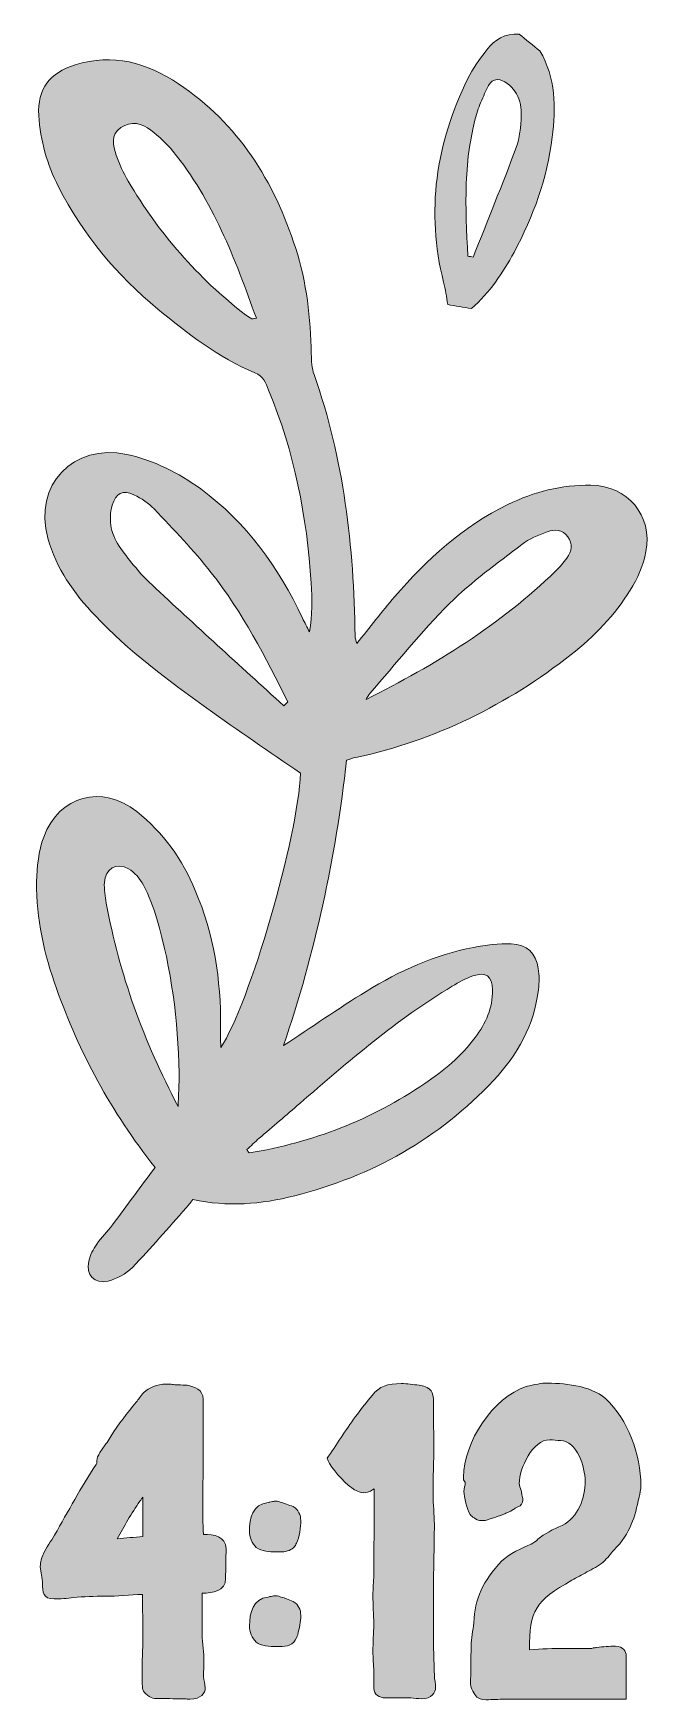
# Model space of a CAD drawing. Header units: inches. Extents: x 129 to 952, y -977 to -102.
# Drawn here: x 818.3 to 952.2, y -975.9 to -615.3 of the extents above; entities that cross this region are included whole.
import ezdxf

# ---------------------------------------------------------------- set-up
doc = ezdxf.new("R2010")
doc.units = ezdxf.units.IN
doc.header["$MEASUREMENT"] = 0
doc.layers.add('Layer 1', color=7, linetype='Continuous')

# ---------------------------------------------------------------- blocks, each defined once
blk = doc.blocks.new('block 2')
at = {"layer": 'Layer 1', "true_color": 0xffffff}
h = blk.add_hatch(color=7, dxfattribs=at)
h.dxf.hatch_style = 2
edge = h.paths.add_edge_path()
edge.add_spline(control_points=[(916.32, -618.9), (914.86, -620.89), (913.32, -622.88), (912.24, -625.07), (905.35, -639.13), (903.17, -653.78), (907.02, -669.14), (907.41, -670.68), (907.62, -672.27), (907.94, -673.99), (909.54, -674.26), (911.29, -674.55), (913.07, -674.84), (916.98, -671.35), (919.84, -667.14), (922.25, -662.68), (926.46, -654.88), (929.42, -646.61), (930.54, -637.78), (931.35, -631.31), (931.26, -624.94), (927.86, -619.07), (926.35, -617.86), (924.85, -616.64), (923.35, -615.43), (920.36, -615.27), (918.04, -616.57), (916.32, -618.9)], knot_values=[0, 0, 0, 0, 1, 1, 1, 2, 2, 2, 3, 3, 3, 4, 4, 4, 5, 5, 5, 6, 6, 6, 7, 7, 7, 8, 8, 8, 9, 9, 9, 9], degree=3, periodic=1)
edge = h.paths.add_edge_path()
edge.add_spline(control_points=[(922.71, -640.01), (919.76, -647.96), (916.54, -655.82), (913.43, -663.71), (913.05, -663.64), (912.67, -663.56), (912.29, -663.49), (911.69, -652.96), (911.23, -642.44), (914.35, -632.12), (914.75, -630.81), (915.37, -629.57), (915.9, -628.31), (916.56, -626.75), (917.39, -624.86), (919.27, -625.34), (920.64, -625.69), (922.06, -627.09), (922.81, -628.4), (923.58, -629.74), (923.87, -631.55), (923.81, -633.14), (923.73, -635.45), (923.51, -637.87), (922.71, -640.01)], knot_values=[0, 0, 0, 0, 1, 1, 1, 2, 2, 2, 3, 3, 3, 4, 4, 4, 5, 5, 5, 6, 6, 6, 7, 7, 7, 8, 8, 8, 8], degree=3, periodic=1)
h = blk.add_hatch(color=7, dxfattribs=at)
h.dxf.hatch_style = 2
edge = h.paths.add_edge_path()
edge.add_spline(control_points=[(938.87, -713.05), (932.58, -712.97), (926.57, -714.49), (920.91, -717.24), (911.18, -721.96), (903.42, -729.14), (896.42, -737.21), (893.64, -740.42), (891.06, -743.81), (888.25, -747.29), (888.13, -746.8), (887.87, -746.22), (887.86, -745.64), (887.6, -726.37), (885.47, -707.41), (879, -689.11), (878.51, -687.72), (878.43, -686.15), (878.4, -684.65), (878.26, -676.89), (877.41, -669.21), (875.03, -661.82), (870.34, -647.3), (862.67, -634.81), (849.64, -626.19), (842.78, -621.65), (835.53, -619.52), (827.31, -622.11), (821.83, -623.83), (819.09, -627.22), (819.45, -633.07), (819.78, -638.49), (821.24, -643.66), (823.73, -648.5), (829.03, -658.83), (836.26, -667.59), (845.21, -674.94), (851.71, -680.28), (858.32, -685.5), (866.21, -688.71), (867.99, -689.43), (868.52, -690.94), (869.16, -692.46), (874.73, -705.84), (877.45, -719.86), (878.37, -734.26), (878.59, -737.68), (878.64, -741.11), (878.01, -744.79), (877.5, -743.8), (876.97, -742.82), (876.49, -741.81), (871.29, -730.82), (864.43, -721.13), (854.48, -713.88), (849.63, -710.34), (844.37, -707.68), (838.49, -706.41), (826.89, -703.9), (818.27, -713.04), (821.41, -724.52), (823.2, -731.07), (827.05, -736.44), (831.63, -741.29), (838.86, -748.95), (847.3, -755.18), (855.8, -761.3), (862.49, -766.13), (869.34, -770.73), (876.07, -775.4), (875.58, -788.9), (865.03, -825.5), (858.81, -834.73), (858.78, -832.91), (858.72, -831.58), (858.75, -830.24), (858.92, -820.05), (857.26, -810.19), (853.31, -800.77), (850.5, -794.05), (846.4, -788.22), (840.64, -783.69), (833.09, -777.75), (823.87, -780.16), (820.52, -789.19), (819.4, -792.21), (819.03, -795.64), (818.98, -798.89), (818.86, -806.83), (820.61, -814.5), (823.26, -821.95), (828.2, -835.81), (835.05, -848.64), (844.59, -860.67), (841.56, -864.78), (838.5, -868.97), (835.38, -873.13), (834.31, -874.56), (832.99, -875.81), (831.98, -877.28), (831.22, -878.39), (830.55, -879.67), (830.26, -880.97), (829.59, -883.92), (831.48, -886.02), (834.43, -885.29), (836.32, -884.83), (838.32, -883.72), (839.69, -882.32), (843.72, -878.19), (847.46, -873.77), (851.32, -869.45), (851.77, -868.95), (852.17, -868.4), (852.79, -867.64), (860.19, -869.26), (867.57, -868.67), (874.84, -866.83), (891.53, -862.59), (906.02, -854.46), (917.84, -841.85), (923.03, -836.3), (926.65, -829.87), (927.53, -822.16), (927.7, -820.67), (927.74, -819.12), (927.5, -817.64), (926.96, -814.3), (925.03, -812.4), (921.67, -812.31), (918.94, -812.24), (916.15, -812.54), (913.47, -813.07), (905.13, -814.73), (897.45, -818.15), (890.26, -822.6), (884.2, -826.35), (878.34, -830.41), (872.39, -834.33), (879.21, -814.22), (883.69, -793.7), (886.03, -772.55), (886.76, -772.33), (887.39, -772.11), (888.04, -771.97), (905.33, -768.25), (920.75, -760.58), (934.61, -749.71), (939.63, -745.78), (944.03, -741.17), (947.41, -735.76), (948.98, -733.25), (950.26, -730.33), (950.79, -727.44), (952.24, -719.57), (946.86, -713.16), (938.87, -713.05)], knot_values=[0, 0, 0, 0, 1, 1, 1, 2, 2, 2, 3, 3, 3, 4, 4, 4, 5, 5, 5, 6, 6, 6, 7, 7, 7, 8, 8, 8, 9, 9, 9, 10, 10, 10, 11, 11, 11, 12, 12, 12, 13, 13, 13, 14, 14, 14, 15, 15, 15, 16, 16, 16, 17, 17, 17, 18, 18, 18, 19, 19, 19, 20, 20, 20, 21, 21, 21, 22, 22, 22, 23, 23, 23, 24, 24, 24, 25, 25, 25, 26, 26, 26, 27, 27, 27, 28, 28, 28, 29, 29, 29, 30, 30, 30, 31, 31, 31, 32, 32, 32, 33, 33, 33, 34, 34, 34, 35, 35, 35, 36, 36, 36, 37, 37, 37, 38, 38, 38, 39, 39, 39, 40, 40, 40, 41, 41, 41, 42, 42, 42, 43, 43, 43, 44, 44, 44, 45, 45, 45, 46, 46, 46, 47, 47, 47, 48, 48, 48, 49, 49, 49, 50, 50, 50, 51, 51, 51, 52, 52, 52, 52], degree=3, periodic=1)
edge = h.paths.add_edge_path()
edge.add_spline(control_points=[(865.56, -677.06), (865.08, -676.79), (864.6, -676.52), (864.17, -676.19), (853.82, -668.2), (845.41, -658.51), (838.78, -647.27), (837.74, -645.51), (836.87, -643.61), (836.2, -641.67), (835.48, -639.58), (834.94, -637.25), (837.21, -635.68), (839.43, -634.15), (841.75, -634.72), (843.71, -636.26), (845.43, -637.6), (847.09, -639.1), (848.46, -640.78), (857.12, -651.4), (861.84, -663.98), (866.51, -676.92), (865.79, -677.03), (865.64, -677.11), (865.56, -677.06)], knot_values=[0, 0, 0, 0, 1, 1, 1, 2, 2, 2, 3, 3, 3, 4, 4, 4, 5, 5, 5, 6, 6, 6, 7, 7, 7, 8, 8, 8, 8], degree=3, periodic=1)
edge = h.paths.add_edge_path()
edge.add_spline(control_points=[(872.43, -760.78), (862.9, -752.06), (853.31, -743.4), (843.88, -734.57), (841.38, -732.24), (839.2, -729.52), (837.17, -726.76), (835.14, -724), (834.38, -720.78), (835.34, -717.36), (836.06, -714.81), (837.65, -713.99), (840.03, -715.15), (841.61, -715.92), (843.21, -716.91), (844.4, -718.18), (848.64, -722.69), (852.96, -727.15), (856.77, -732.01), (863.5, -740.59), (868.5, -750.23), (873.3, -759.96), (873.01, -760.23), (872.72, -760.5), (872.43, -760.78)], knot_values=[0, 0, 0, 0, 1, 1, 1, 2, 2, 2, 3, 3, 3, 4, 4, 4, 5, 5, 5, 6, 6, 6, 7, 7, 7, 8, 8, 8, 8], degree=3, periodic=1)
edge = h.paths.add_edge_path()
edge.add_spline(control_points=[(849.59, -847.51), (842.16, -833.41), (836.86, -818.88), (834.04, -803.51), (833.77, -802.03), (833.58, -800.5), (833.63, -799), (833.73, -796.13), (836.38, -794.56), (838.83, -796.05), (840.16, -796.87), (841.38, -798.21), (842.11, -799.6), (843.3, -801.89), (844.23, -804.37), (844.96, -806.86), (848.19, -817.74), (849.55, -828.9), (849.8, -840.22), (849.85, -842.65), (849.67, -845.08), (849.59, -847.51)], knot_values=[0, 0, 0, 0, 1, 1, 1, 2, 2, 2, 3, 3, 3, 4, 4, 4, 5, 5, 5, 6, 6, 6, 7, 7, 7, 7], degree=3, periodic=1)
edge = h.paths.add_edge_path()
edge.add_spline(control_points=[(875.9, -846.85), (886.42, -837.77), (896.89, -828.62), (908.9, -821.48), (910.32, -820.64), (911.76, -819.78), (913.31, -819.26), (916.2, -818.28), (917.49, -819.22), (917.58, -822.29), (917.71, -826.19), (916.1, -829.51), (913.86, -832.57), (910.89, -836.63), (907.04, -839.73), (902.93, -842.53), (891.39, -850.42), (878.67, -855.28), (864.96, -857.56), (864.79, -857.32), (864.62, -857.08), (864.45, -856.84), (865.34, -856.02), (866.22, -855.18), (867.13, -854.38), (870.05, -851.86), (872.98, -849.37), (875.9, -846.85)], knot_values=[0, 0, 0, 0, 1, 1, 1, 2, 2, 2, 3, 3, 3, 4, 4, 4, 5, 5, 5, 6, 6, 6, 7, 7, 7, 8, 8, 8, 9, 9, 9, 9], degree=3, periodic=1)
edge = h.paths.add_edge_path()
edge.add_spline(control_points=[(933.66, -728.82), (932.92, -729.81), (932.15, -730.8), (931.26, -731.65), (919.28, -743.23), (905.28, -751.92), (890.24, -759.42), (890.5, -758.99), (890.71, -758.51), (891.04, -758.13), (896.75, -751.61), (902.18, -744.79), (908.3, -738.67), (913.04, -733.94), (918.6, -730.01), (923.93, -725.9), (925.53, -724.66), (927.52, -723.87), (929.43, -723.14), (931.04, -722.54), (932.73, -722.62), (933.89, -724.24), (935.01, -725.81), (934.75, -727.37), (933.66, -728.82)], knot_values=[0, 0, 0, 0, 1, 1, 1, 2, 2, 2, 3, 3, 3, 4, 4, 4, 5, 5, 5, 6, 6, 6, 7, 7, 7, 8, 8, 8, 8], degree=3, periodic=1)
h = blk.add_hatch(color=7, dxfattribs=at)
h.dxf.hatch_style = 2
edge = h.paths.add_edge_path()
edge.add_spline(control_points=[(855.08, -940.09), (854.79, -935.4), (854.98, -930.71), (854.98, -926.12), (854.98, -926.12), (854.98, -916.74), (854.98, -916.74), (854.98, -914.83), (854.98, -912.82), (854.98, -910.81), (854.98, -908.8), (853.17, -908.13), (851.54, -907.84), (850.87, -907.84), (850.3, -907.75), (849.62, -907.75), (849.34, -907.75), (849.15, -907.75), (848.86, -907.75), (848.67, -907.75), (848.48, -907.65), (848.38, -907.65), (848, -907.56), (847.62, -907.56), (847.04, -907.56), (844.94, -907.56), (843.31, -908.42), (842.16, -909.37), (841.78, -909.76), (841.49, -910.24), (841.21, -910.52), (841.02, -910.81), (840.82, -911.19), (840.54, -911.48), (838.62, -913.87), (836.62, -916.26), (835.08, -918.75), (834.8, -919.23), (834.61, -919.8), (834.22, -920.19), (833.94, -920.57), (833.46, -921.24), (832.98, -921.91), (832.79, -922.2), (832.5, -922.58), (832.4, -922.86), (832.02, -923.53), (832.02, -923.92), (832.02, -924.68), (831.93, -924.78), (831.93, -924.87), (831.83, -924.97), (828.58, -929.94), (825.8, -935.11), (822.84, -940.28), (822.07, -941.52), (821.11, -942.96), (820.45, -944.29), (820.06, -945.16), (819.78, -946.11), (819.78, -947.07), (819.78, -948.31), (820.25, -949.56), (820.25, -950.71), (820.25, -952.62), (820.35, -954.05), (822.74, -954.05), (824.08, -954.05), (825.61, -953.96), (826.95, -953.77), (829.15, -953.57), (831.54, -953.48), (833.74, -953.48), (836.42, -953.48), (839.2, -953.19), (841.88, -953.1), (841.88, -956.25), (841.97, -959.32), (841.97, -962.38), (841.97, -964.96), (841.78, -967.64), (841.78, -970.22), (841.78, -971.28), (841.78, -972.81), (841.97, -973.76), (842.16, -974.43), (843.6, -975.58), (844.46, -975.58), (846.18, -975.58), (848, -975.68), (849.82, -975.68), (850.3, -975.68), (850.87, -975.68), (851.35, -975.68), (851.63, -975.77), (851.92, -975.77), (852.21, -975.77), (854.5, -975.77), (855.46, -974.43), (855.46, -973.28), (855.46, -972.42), (855.08, -971.66), (855.08, -970.89), (855.08, -969.84), (855.18, -968.79), (855.18, -967.73), (855.18, -965.73), (854.79, -963.72), (854.79, -961.71), (854.79, -961.71), (854.79, -952.81), (854.79, -952.81), (856.99, -952.81), (859.86, -952.43), (859.86, -949.65), (859.86, -947.55), (859.96, -945.35), (859.96, -943.24), (859.96, -940.47), (857.28, -940.09), (855.08, -940.09)], knot_values=[0, 0, 0, 0, 1, 1, 1, 2, 2, 2, 3, 3, 3, 4, 4, 4, 5, 5, 5, 6, 6, 6, 7, 7, 7, 8, 8, 8, 9, 9, 9, 10, 10, 10, 11, 11, 11, 12, 12, 12, 13, 13, 13, 14, 14, 14, 15, 15, 15, 16, 16, 16, 17, 17, 17, 18, 18, 18, 19, 19, 19, 20, 20, 20, 21, 21, 21, 22, 22, 22, 23, 23, 23, 24, 24, 24, 25, 25, 25, 26, 26, 26, 27, 27, 27, 28, 28, 28, 29, 29, 29, 30, 30, 30, 31, 31, 31, 32, 32, 32, 33, 33, 33, 34, 34, 34, 35, 35, 35, 36, 36, 36, 37, 37, 37, 38, 38, 38, 39, 39, 39, 40, 40, 40, 40], degree=3, periodic=1)
edge = h.paths.add_edge_path()
edge.add_spline(control_points=[(841.97, -940.56), (840.15, -940.76), (838.24, -940.85), (836.42, -941.04), (837.86, -938.36), (839.48, -935.59), (841.3, -932.91), (841.4, -932.81), (841.59, -932.62), (841.68, -932.43), (841.78, -932.34), (841.88, -932.24), (841.97, -932.05), (841.97, -932.05), (841.97, -940.56), (841.97, -940.56)], knot_values=[0, 0, 0, 0, 1, 1, 1, 2, 2, 2, 3, 3, 3, 4, 4, 4, 5, 5, 5, 5], degree=3, periodic=1)
h = blk.add_hatch(color=7, dxfattribs=at)
h.dxf.hatch_style = 2
edge = h.paths.add_edge_path()
edge.add_spline(control_points=[(904.82, -961.23), (904.82, -961.23), (904.82, -953.38), (904.82, -953.38), (904.82, -948.22), (905.02, -943.05), (905.02, -937.89), (905.02, -935.78), (904.73, -933.58), (904.73, -931.48), (904.73, -927.84), (904.92, -924.3), (904.92, -920.66), (904.92, -918.75), (904.82, -916.93), (904.82, -915.02), (904.82, -913.58), (904.92, -912.24), (904.82, -910.71), (904.73, -909.85), (904.63, -908.13), (901.76, -907.84), (900.42, -907.65), (899.18, -907.46), (897.84, -907.46), (894.97, -907.46), (893.06, -908.04), (891.53, -910.04), (890.47, -911.38), (889.32, -912.72), (888.37, -914.06), (886.17, -917.03), (884.25, -920.09), (882.15, -923.15), (882.15, -923.15), (881.86, -923.63), (881.86, -923.63), (881.86, -923.63), (882.05, -924.2), (882.05, -924.2), (882.53, -925.54), (885.6, -928.99), (886.93, -929.85), (887.22, -930.13), (887.6, -930.42), (888.08, -930.61), (888.37, -930.81), (889.04, -931.09), (889.71, -931.09), (890.95, -931.09), (891.62, -930.52), (892, -930.23), (892, -931.76), (892, -933.39), (892, -934.92), (892, -939.61), (891.91, -944.2), (891.91, -948.89), (891.91, -950.32), (891.72, -951.85), (891.72, -953.29), (891.72, -955.39), (891.91, -957.4), (891.91, -959.51), (891.91, -961.52), (891.72, -963.53), (891.72, -965.44), (891.72, -966.87), (891.91, -968.31), (891.91, -969.74), (891.91, -969.74), (891.91, -973.38), (891.91, -973.38), (891.91, -974.81), (893.15, -975.48), (894.4, -975.48), (894.4, -975.48), (899.95, -975.48), (899.95, -975.48), (900.71, -975.48), (901.48, -975.68), (902.24, -975.68), (904.44, -975.68), (905.3, -974.24), (905.3, -973.28), (905.3, -972.42), (905.02, -971.47), (905.02, -970.7), (904.92, -967.54), (904.82, -964.29), (904.82, -961.23)], knot_values=[0, 0, 0, 0, 1, 1, 1, 2, 2, 2, 3, 3, 3, 4, 4, 4, 5, 5, 5, 6, 6, 6, 7, 7, 7, 8, 8, 8, 9, 9, 9, 10, 10, 10, 11, 11, 11, 12, 12, 12, 13, 13, 13, 14, 14, 14, 15, 15, 15, 16, 16, 16, 17, 17, 17, 18, 18, 18, 19, 19, 19, 20, 20, 20, 21, 21, 21, 22, 22, 22, 23, 23, 23, 24, 24, 24, 25, 25, 25, 26, 26, 26, 27, 27, 27, 28, 28, 28, 29, 29, 29, 30, 30, 30, 30], degree=3, periodic=1)
h = blk.add_hatch(color=7, dxfattribs=at)
h.dxf.hatch_style = 2
edge = h.paths.add_edge_path()
edge.add_spline(control_points=[(928.84, -907.37), (928.17, -907.37), (925.3, -907.94), (924.91, -908.13), (917.74, -910.33), (911.33, -920.19), (911.33, -927.74), (911.33, -927.74), (911.33, -928.32), (911.33, -928.32), (911.33, -928.32), (911.61, -928.7), (911.61, -928.7), (911.61, -928.7), (911.71, -928.8), (911.71, -928.99), (911.71, -929.47), (911.42, -930.13), (911.42, -930.81), (911.42, -931.95), (912.09, -934.73), (912.76, -935.78), (912.96, -936.07), (913.24, -936.26), (913.62, -936.55), (913.91, -936.83), (914.49, -937.12), (915.35, -937.12), (915.54, -937.12), (915.92, -937.12), (916.3, -937.02), (916.59, -936.93), (916.78, -936.83), (917.07, -936.74), (917.64, -936.64), (920.04, -935.78), (920.51, -935.49), (920.8, -935.4), (920.99, -935.3), (921.18, -935.21), (921.47, -935.11), (921.66, -935.01), (921.76, -934.92), (922.04, -934.82), (922.24, -934.54), (922.52, -934.44), (922.71, -934.35), (922.9, -934.25), (923.1, -934.15), (923.77, -933.87), (924.15, -933.29), (924.15, -932.62), (924.15, -932.24), (924.05, -931.86), (923.96, -931.57), (923.96, -931.28), (923.86, -931), (923.77, -930.61), (923.57, -930.04), (923.38, -929.56), (923.38, -929.08), (923.38, -925.83), (926.25, -919.61), (929.98, -919.61), (930.75, -919.61), (931.52, -919.8), (932.28, -919.8), (935.92, -919.8), (937.64, -925.64), (937.64, -928.51), (937.64, -932.24), (936.2, -936.36), (932.66, -938.17), (930.65, -938.94), (928.93, -939.99), (927.4, -941.14), (927.11, -941.62), (926.45, -941.9), (925.97, -942.19), (924.15, -942.96), (921.09, -944.39), (919.65, -945.83), (915.44, -950.23), (913.81, -953.96), (913.53, -959.22), (913.43, -960.94), (912.96, -962.57), (912.96, -964.29), (912.96, -967.07), (912.86, -969.84), (912.86, -972.61), (912.86, -973.28), (913.72, -974.81), (914.2, -975.29), (914.49, -975.48), (915.16, -975.87), (916.21, -975.87), (917.64, -975.87), (918.89, -975.77), (920.32, -975.77), (920.61, -975.77), (920.89, -975.77), (921.18, -975.77), (926.64, -975.77), (931.99, -975.77), (937.45, -975.77), (937.45, -975.77), (946.53, -975.77), (946.53, -975.77), (946.53, -975.77), (946.53, -966.3), (946.53, -966.3), (946.53, -965.53), (945.87, -964.29), (944.24, -964.29), (942.81, -964.29), (941.56, -964.39), (940.13, -964.58), (939.93, -964.58), (939.65, -964.67), (939.36, -964.67), (939.07, -964.77), (938.98, -964.77), (938.98, -964.77), (937.16, -964.77), (935.25, -964.77), (933.33, -964.77), (930.75, -964.77), (928.17, -964.86), (925.58, -965.06), (925.58, -956.54), (926.92, -954.44), (934.77, -950.04), (935.82, -949.46), (936.97, -948.89), (938.02, -948.22), (939.26, -947.64), (940.51, -946.88), (941.56, -946.11), (942.04, -945.64), (942.42, -945.16), (942.81, -944.77), (943.19, -944.29), (943.48, -943.91), (943.86, -943.53), (947.59, -939.7), (948.35, -936.36), (949.31, -932.05), (949.5, -931.28), (949.69, -930.42), (949.69, -929.56), (949.69, -922.86), (946.92, -915.21), (942.04, -910.71), (938.69, -907.75), (932.76, -907.37), (928.84, -907.37)], knot_values=[0, 0, 0, 0, 1, 1, 1, 2, 2, 2, 3, 3, 3, 4, 4, 4, 5, 5, 5, 6, 6, 6, 7, 7, 7, 8, 8, 8, 9, 9, 9, 10, 10, 10, 11, 11, 11, 12, 12, 12, 13, 13, 13, 14, 14, 14, 15, 15, 15, 16, 16, 16, 17, 17, 17, 18, 18, 18, 19, 19, 19, 20, 20, 20, 21, 21, 21, 22, 22, 22, 23, 23, 23, 24, 24, 24, 25, 25, 25, 26, 26, 26, 27, 27, 27, 28, 28, 28, 29, 29, 29, 30, 30, 30, 31, 31, 31, 32, 32, 32, 33, 33, 33, 34, 34, 34, 35, 35, 35, 36, 36, 36, 37, 37, 37, 38, 38, 38, 39, 39, 39, 40, 40, 40, 41, 41, 41, 42, 42, 42, 43, 43, 43, 44, 44, 44, 45, 45, 45, 46, 46, 46, 47, 47, 47, 48, 48, 48, 49, 49, 49, 50, 50, 50, 51, 51, 51, 52, 52, 52, 52], degree=3, periodic=1)
h = blk.add_hatch(color=7, dxfattribs=at)
h.dxf.hatch_style = 2
edge = h.paths.add_edge_path()
edge.add_spline(control_points=[(874.5, -934.06), (874.02, -933.87), (873.44, -933.77), (873.06, -933.58), (872.78, -933.48), (872.3, -933.29), (871.91, -933.2), (871.72, -933.1), (870.96, -932.91), (870.77, -932.91), (870.48, -932.91), (870.29, -932.91), (870, -933.01), (869.81, -933.01), (869.62, -933.1), (869.43, -933.1), (869.33, -933.1), (869.24, -933.2), (869.04, -933.2), (865.7, -933.58), (865.03, -936.64), (865.03, -939.42), (865.03, -940.56), (865.6, -942.09), (866.46, -942.96), (867.71, -943.72), (869.33, -943.91), (870.77, -943.91), (870.77, -943.91), (871.53, -943.91), (871.53, -943.91), (872.78, -943.91), (873.83, -943.63), (874.59, -942.96), (874.88, -942.67), (875.07, -942.29), (875.17, -942), (875.84, -940.76), (876.12, -938.46), (876.12, -937.12), (876.12, -935.88), (875.64, -934.82), (874.5, -934.06)], knot_values=[0, 0, 0, 0, 1, 1, 1, 2, 2, 2, 3, 3, 3, 4, 4, 4, 5, 5, 5, 6, 6, 6, 7, 7, 7, 8, 8, 8, 9, 9, 9, 10, 10, 10, 11, 11, 11, 12, 12, 12, 13, 13, 13, 14, 14, 14, 14], degree=3, periodic=1)
h = blk.add_hatch(color=7, dxfattribs=at)
h.dxf.hatch_style = 2
edge = h.paths.add_edge_path()
edge.add_spline(control_points=[(874.5, -954.63), (874.02, -954.34), (873.44, -954.25), (873.06, -954.05), (872.78, -953.96), (872.3, -953.77), (871.91, -953.67), (871.72, -953.57), (870.96, -953.38), (870.77, -953.38), (870.48, -953.38), (870.29, -953.38), (870, -953.48), (869.81, -953.48), (869.62, -953.57), (869.43, -953.57), (869.33, -953.57), (869.24, -953.67), (869.04, -953.67), (865.79, -954.05), (865.03, -957.12), (865.03, -959.89), (865.03, -961.13), (865.6, -962.57), (866.46, -963.43), (867.42, -964.2), (869.52, -964.39), (870.77, -964.39), (870.77, -964.39), (871.53, -964.39), (871.53, -964.39), (873.06, -964.39), (874.69, -964), (875.17, -962.47), (875.26, -962.28), (875.36, -962), (875.45, -961.8), (875.84, -960.46), (876.12, -959.03), (876.12, -957.59), (876.12, -956.35), (875.64, -955.3), (874.5, -954.63)], knot_values=[0, 0, 0, 0, 1, 1, 1, 2, 2, 2, 3, 3, 3, 4, 4, 4, 5, 5, 5, 6, 6, 6, 7, 7, 7, 8, 8, 8, 9, 9, 9, 10, 10, 10, 11, 11, 11, 12, 12, 12, 13, 13, 13, 14, 14, 14, 14], degree=3, periodic=1)
at = {"layer": 'Layer 1', "lineweight": 0}
for points, knots in [([(916.32, -618.9), (914.86, -620.89), (913.32, -622.88), (912.24, -625.07), (905.35, -639.13), (903.17, -653.78), (907.02, -669.14), (907.41, -670.68), (907.62, -672.27), (907.94, -673.99), (909.54, -674.26), (911.29, -674.55), (913.07, -674.84), (916.98, -671.35), (919.84, -667.14), (922.25, -662.68), (926.46, -654.88), (929.42, -646.61), (930.54, -637.78), (931.35, -631.31), (931.26, -624.94), (927.86, -619.07), (926.35, -617.86), (924.85, -616.64), (923.35, -615.43), (920.36, -615.27), (918.04, -616.57), (916.32, -618.9)], [0, 0, 0, 0, 1, 1, 1, 2, 2, 2, 3, 3, 3, 4, 4, 4, 5, 5, 5, 6, 6, 6, 7, 7, 7, 8, 8, 8, 9, 9, 9, 9]), ([(938.87, -713.05), (932.58, -712.97), (926.57, -714.49), (920.91, -717.24), (911.18, -721.96), (903.42, -729.14), (896.42, -737.21), (893.64, -740.42), (891.06, -743.81), (888.25, -747.29), (888.13, -746.8), (887.87, -746.22), (887.86, -745.64), (887.6, -726.37), (885.47, -707.41), (879, -689.11), (878.51, -687.72), (878.43, -686.15), (878.4, -684.65), (878.26, -676.89), (877.41, -669.21), (875.03, -661.82), (870.34, -647.3), (862.67, -634.81), (849.64, -626.19), (842.78, -621.65), (835.53, -619.52), (827.31, -622.11), (821.83, -623.83), (819.09, -627.22), (819.45, -633.07), (819.78, -638.49), (821.24, -643.66), (823.73, -648.5), (829.03, -658.83), (836.26, -667.59), (845.21, -674.94), (851.71, -680.28), (858.32, -685.5), (866.21, -688.71), (867.99, -689.43), (868.52, -690.94), (869.16, -692.46), (874.73, -705.84), (877.45, -719.86), (878.37, -734.26), (878.59, -737.68), (878.64, -741.11), (878.01, -744.79), (877.5, -743.8), (876.97, -742.82), (876.49, -741.81), (871.29, -730.82), (864.43, -721.13), (854.48, -713.88), (849.63, -710.34), (844.37, -707.68), (838.49, -706.41), (826.89, -703.9), (818.27, -713.04), (821.41, -724.52), (823.2, -731.07), (827.05, -736.44), (831.63, -741.29), (838.86, -748.95), (847.3, -755.18), (855.8, -761.3), (862.49, -766.13), (869.34, -770.73), (876.07, -775.4), (875.58, -788.9), (865.03, -825.5), (858.81, -834.73), (858.78, -832.91), (858.72, -831.58), (858.75, -830.24), (858.92, -820.05), (857.26, -810.19), (853.31, -800.77), (850.5, -794.05), (846.4, -788.22), (840.64, -783.69), (833.09, -777.75), (823.87, -780.16), (820.52, -789.19), (819.4, -792.21), (819.03, -795.64), (818.98, -798.89), (818.86, -806.83), (820.61, -814.5), (823.26, -821.95), (828.2, -835.81), (835.05, -848.64), (844.59, -860.67), (841.56, -864.78), (838.5, -868.97), (835.38, -873.13), (834.31, -874.56), (832.99, -875.81), (831.98, -877.28), (831.22, -878.39), (830.55, -879.67), (830.26, -880.97), (829.59, -883.92), (831.48, -886.02), (834.43, -885.29), (836.32, -884.83), (838.32, -883.72), (839.69, -882.32), (843.72, -878.19), (847.46, -873.77), (851.32, -869.45), (851.77, -868.95), (852.17, -868.4), (852.79, -867.64), (860.19, -869.26), (867.57, -868.67), (874.84, -866.83), (891.53, -862.59), (906.02, -854.46), (917.84, -841.85), (923.03, -836.3), (926.65, -829.87), (927.53, -822.16), (927.7, -820.67), (927.74, -819.12), (927.5, -817.64), (926.96, -814.3), (925.03, -812.4), (921.67, -812.31), (918.94, -812.24), (916.15, -812.54), (913.47, -813.07), (905.13, -814.73), (897.45, -818.15), (890.26, -822.6), (884.2, -826.35), (878.34, -830.41), (872.39, -834.33), (879.21, -814.22), (883.69, -793.7), (886.03, -772.55), (886.76, -772.33), (887.39, -772.11), (888.04, -771.97), (905.33, -768.25), (920.75, -760.58), (934.61, -749.71), (939.63, -745.78), (944.03, -741.17), (947.41, -735.76), (948.98, -733.25), (950.26, -730.33), (950.79, -727.44), (952.24, -719.57), (946.86, -713.16), (938.87, -713.05)], [0, 0, 0, 0, 1, 1, 1, 2, 2, 2, 3, 3, 3, 4, 4, 4, 5, 5, 5, 6, 6, 6, 7, 7, 7, 8, 8, 8, 9, 9, 9, 10, 10, 10, 11, 11, 11, 12, 12, 12, 13, 13, 13, 14, 14, 14, 15, 15, 15, 16, 16, 16, 17, 17, 17, 18, 18, 18, 19, 19, 19, 20, 20, 20, 21, 21, 21, 22, 22, 22, 23, 23, 23, 24, 24, 24, 25, 25, 25, 26, 26, 26, 27, 27, 27, 28, 28, 28, 29, 29, 29, 30, 30, 30, 31, 31, 31, 32, 32, 32, 33, 33, 33, 34, 34, 34, 35, 35, 35, 36, 36, 36, 37, 37, 37, 38, 38, 38, 39, 39, 39, 40, 40, 40, 41, 41, 41, 42, 42, 42, 43, 43, 43, 44, 44, 44, 45, 45, 45, 46, 46, 46, 47, 47, 47, 48, 48, 48, 49, 49, 49, 50, 50, 50, 51, 51, 51, 52, 52, 52, 52]), ([(922.71, -640.01), (919.76, -647.96), (916.54, -655.82), (913.43, -663.71), (913.05, -663.64), (912.67, -663.56), (912.29, -663.49), (911.69, -652.96), (911.23, -642.44), (914.35, -632.12), (914.75, -630.81), (915.37, -629.57), (915.9, -628.31), (916.56, -626.75), (917.39, -624.86), (919.27, -625.34), (920.64, -625.69), (922.06, -627.09), (922.81, -628.4), (923.58, -629.74), (923.87, -631.55), (923.81, -633.14), (923.73, -635.45), (923.51, -637.87), (922.71, -640.01)], [0, 0, 0, 0, 1, 1, 1, 2, 2, 2, 3, 3, 3, 4, 4, 4, 5, 5, 5, 6, 6, 6, 7, 7, 7, 8, 8, 8, 8]), ([(865.56, -677.06), (865.08, -676.79), (864.6, -676.52), (864.17, -676.19), (853.82, -668.2), (845.41, -658.51), (838.78, -647.27), (837.74, -645.51), (836.87, -643.61), (836.2, -641.67), (835.48, -639.58), (834.94, -637.25), (837.21, -635.68), (839.43, -634.15), (841.75, -634.72), (843.71, -636.26), (845.43, -637.6), (847.09, -639.1), (848.46, -640.78), (857.12, -651.4), (861.84, -663.98), (866.51, -676.92), (865.79, -677.03), (865.64, -677.11), (865.56, -677.06)], [0, 0, 0, 0, 1, 1, 1, 2, 2, 2, 3, 3, 3, 4, 4, 4, 5, 5, 5, 6, 6, 6, 7, 7, 7, 8, 8, 8, 8]), ([(872.43, -760.78), (862.9, -752.06), (853.31, -743.4), (843.88, -734.57), (841.38, -732.24), (839.2, -729.52), (837.17, -726.76), (835.14, -724), (834.38, -720.78), (835.34, -717.36), (836.06, -714.81), (837.65, -713.99), (840.03, -715.15), (841.61, -715.92), (843.21, -716.91), (844.4, -718.18), (848.64, -722.69), (852.96, -727.15), (856.77, -732.01), (863.5, -740.59), (868.5, -750.23), (873.3, -759.96), (873.01, -760.23), (872.72, -760.5), (872.43, -760.78)], [0, 0, 0, 0, 1, 1, 1, 2, 2, 2, 3, 3, 3, 4, 4, 4, 5, 5, 5, 6, 6, 6, 7, 7, 7, 8, 8, 8, 8]), ([(933.66, -728.82), (932.92, -729.81), (932.15, -730.8), (931.26, -731.65), (919.28, -743.23), (905.28, -751.92), (890.24, -759.42), (890.5, -758.99), (890.71, -758.51), (891.04, -758.13), (896.75, -751.61), (902.18, -744.79), (908.3, -738.67), (913.04, -733.94), (918.6, -730.01), (923.93, -725.9), (925.53, -724.66), (927.52, -723.87), (929.43, -723.14), (931.04, -722.54), (932.73, -722.62), (933.89, -724.24), (935.01, -725.81), (934.75, -727.37), (933.66, -728.82)], [0, 0, 0, 0, 1, 1, 1, 2, 2, 2, 3, 3, 3, 4, 4, 4, 5, 5, 5, 6, 6, 6, 7, 7, 7, 8, 8, 8, 8]), ([(849.59, -847.51), (842.16, -833.41), (836.86, -818.88), (834.04, -803.51), (833.77, -802.03), (833.58, -800.5), (833.63, -799), (833.73, -796.13), (836.38, -794.56), (838.83, -796.05), (840.16, -796.87), (841.38, -798.21), (842.11, -799.6), (843.3, -801.89), (844.23, -804.37), (844.96, -806.86), (848.19, -817.74), (849.55, -828.9), (849.8, -840.22), (849.85, -842.65), (849.67, -845.08), (849.59, -847.51)], [0, 0, 0, 0, 1, 1, 1, 2, 2, 2, 3, 3, 3, 4, 4, 4, 5, 5, 5, 6, 6, 6, 7, 7, 7, 7]), ([(875.9, -846.85), (886.42, -837.77), (896.89, -828.62), (908.9, -821.48), (910.32, -820.64), (911.76, -819.78), (913.31, -819.26), (916.2, -818.28), (917.49, -819.22), (917.58, -822.29), (917.71, -826.19), (916.1, -829.51), (913.86, -832.57), (910.89, -836.63), (907.04, -839.73), (902.93, -842.53), (891.39, -850.42), (878.67, -855.28), (864.96, -857.56), (864.79, -857.32), (864.62, -857.08), (864.45, -856.84), (865.34, -856.02), (866.22, -855.18), (867.13, -854.38), (870.05, -851.86), (872.98, -849.37), (875.9, -846.85)], [0, 0, 0, 0, 1, 1, 1, 2, 2, 2, 3, 3, 3, 4, 4, 4, 5, 5, 5, 6, 6, 6, 7, 7, 7, 8, 8, 8, 9, 9, 9, 9]), ([(855.08, -940.09), (854.79, -935.4), (854.98, -930.71), (854.98, -926.12), (854.98, -926.12), (854.98, -916.74), (854.98, -916.74), (854.98, -914.83), (854.98, -912.82), (854.98, -910.81), (854.98, -908.8), (853.17, -908.13), (851.54, -907.84), (850.87, -907.84), (850.3, -907.75), (849.62, -907.75), (849.34, -907.75), (849.15, -907.75), (848.86, -907.75), (848.67, -907.75), (848.48, -907.65), (848.38, -907.65), (848, -907.56), (847.62, -907.56), (847.04, -907.56), (844.94, -907.56), (843.31, -908.42), (842.16, -909.37), (841.78, -909.76), (841.49, -910.24), (841.21, -910.52), (841.02, -910.81), (840.82, -911.19), (840.54, -911.48), (838.62, -913.87), (836.62, -916.26), (835.08, -918.75), (834.8, -919.23), (834.61, -919.8), (834.22, -920.19), (833.94, -920.57), (833.46, -921.24), (832.98, -921.91), (832.79, -922.2), (832.5, -922.58), (832.4, -922.86), (832.02, -923.53), (832.02, -923.92), (832.02, -924.68), (831.93, -924.78), (831.93, -924.87), (831.83, -924.97), (828.58, -929.94), (825.8, -935.11), (822.84, -940.28), (822.07, -941.52), (821.11, -942.96), (820.45, -944.29), (820.06, -945.16), (819.78, -946.11), (819.78, -947.07), (819.78, -948.31), (820.25, -949.56), (820.25, -950.71), (820.25, -952.62), (820.35, -954.05), (822.74, -954.05), (824.08, -954.05), (825.61, -953.96), (826.95, -953.77), (829.15, -953.57), (831.54, -953.48), (833.74, -953.48), (836.42, -953.48), (839.2, -953.19), (841.88, -953.1), (841.88, -956.25), (841.97, -959.32), (841.97, -962.38), (841.97, -964.96), (841.78, -967.64), (841.78, -970.22), (841.78, -971.28), (841.78, -972.81), (841.97, -973.76), (842.16, -974.43), (843.6, -975.58), (844.46, -975.58), (846.18, -975.58), (848, -975.68), (849.82, -975.68), (850.3, -975.68), (850.87, -975.68), (851.35, -975.68), (851.63, -975.77), (851.92, -975.77), (852.21, -975.77), (854.5, -975.77), (855.46, -974.43), (855.46, -973.28), (855.46, -972.42), (855.08, -971.66), (855.08, -970.89), (855.08, -969.84), (855.18, -968.79), (855.18, -967.73), (855.18, -965.73), (854.79, -963.72), (854.79, -961.71), (854.79, -961.71), (854.79, -952.81), (854.79, -952.81), (856.99, -952.81), (859.86, -952.43), (859.86, -949.65), (859.86, -947.55), (859.96, -945.35), (859.96, -943.24), (859.96, -940.47), (857.28, -940.09), (855.08, -940.09)], [0, 0, 0, 0, 1, 1, 1, 2, 2, 2, 3, 3, 3, 4, 4, 4, 5, 5, 5, 6, 6, 6, 7, 7, 7, 8, 8, 8, 9, 9, 9, 10, 10, 10, 11, 11, 11, 12, 12, 12, 13, 13, 13, 14, 14, 14, 15, 15, 15, 16, 16, 16, 17, 17, 17, 18, 18, 18, 19, 19, 19, 20, 20, 20, 21, 21, 21, 22, 22, 22, 23, 23, 23, 24, 24, 24, 25, 25, 25, 26, 26, 26, 27, 27, 27, 28, 28, 28, 29, 29, 29, 30, 30, 30, 31, 31, 31, 32, 32, 32, 33, 33, 33, 34, 34, 34, 35, 35, 35, 36, 36, 36, 37, 37, 37, 38, 38, 38, 39, 39, 39, 40, 40, 40, 40]), ([(904.82, -961.23), (904.82, -961.23), (904.82, -953.38), (904.82, -953.38), (904.82, -948.22), (905.02, -943.05), (905.02, -937.89), (905.02, -935.78), (904.73, -933.58), (904.73, -931.48), (904.73, -927.84), (904.92, -924.3), (904.92, -920.66), (904.92, -918.75), (904.82, -916.93), (904.82, -915.02), (904.82, -913.58), (904.92, -912.24), (904.82, -910.71), (904.73, -909.85), (904.63, -908.13), (901.76, -907.84), (900.42, -907.65), (899.18, -907.46), (897.84, -907.46), (894.97, -907.46), (893.06, -908.04), (891.53, -910.04), (890.47, -911.38), (889.32, -912.72), (888.37, -914.06), (886.17, -917.03), (884.25, -920.09), (882.15, -923.15), (882.15, -923.15), (881.86, -923.63), (881.86, -923.63), (881.86, -923.63), (882.05, -924.2), (882.05, -924.2), (882.53, -925.54), (885.6, -928.99), (886.93, -929.85), (887.22, -930.13), (887.6, -930.42), (888.08, -930.61), (888.37, -930.81), (889.04, -931.09), (889.71, -931.09), (890.95, -931.09), (891.62, -930.52), (892, -930.23), (892, -931.76), (892, -933.39), (892, -934.92), (892, -939.61), (891.91, -944.2), (891.91, -948.89), (891.91, -950.32), (891.72, -951.85), (891.72, -953.29), (891.72, -955.39), (891.91, -957.4), (891.91, -959.51), (891.91, -961.52), (891.72, -963.53), (891.72, -965.44), (891.72, -966.87), (891.91, -968.31), (891.91, -969.74), (891.91, -969.74), (891.91, -973.38), (891.91, -973.38), (891.91, -974.81), (893.15, -975.48), (894.4, -975.48), (894.4, -975.48), (899.95, -975.48), (899.95, -975.48), (900.71, -975.48), (901.48, -975.68), (902.24, -975.68), (904.44, -975.68), (905.3, -974.24), (905.3, -973.28), (905.3, -972.42), (905.02, -971.47), (905.02, -970.7), (904.92, -967.54), (904.82, -964.29), (904.82, -961.23)], [0, 0, 0, 0, 1, 1, 1, 2, 2, 2, 3, 3, 3, 4, 4, 4, 5, 5, 5, 6, 6, 6, 7, 7, 7, 8, 8, 8, 9, 9, 9, 10, 10, 10, 11, 11, 11, 12, 12, 12, 13, 13, 13, 14, 14, 14, 15, 15, 15, 16, 16, 16, 17, 17, 17, 18, 18, 18, 19, 19, 19, 20, 20, 20, 21, 21, 21, 22, 22, 22, 23, 23, 23, 24, 24, 24, 25, 25, 25, 26, 26, 26, 27, 27, 27, 28, 28, 28, 29, 29, 29, 30, 30, 30, 30]), ([(928.84, -907.37), (928.17, -907.37), (925.3, -907.94), (924.91, -908.13), (917.74, -910.33), (911.33, -920.19), (911.33, -927.74), (911.33, -927.74), (911.33, -928.32), (911.33, -928.32), (911.33, -928.32), (911.61, -928.7), (911.61, -928.7), (911.61, -928.7), (911.71, -928.8), (911.71, -928.99), (911.71, -929.47), (911.42, -930.13), (911.42, -930.81), (911.42, -931.95), (912.09, -934.73), (912.76, -935.78), (912.96, -936.07), (913.24, -936.26), (913.62, -936.55), (913.91, -936.83), (914.49, -937.12), (915.35, -937.12), (915.54, -937.12), (915.92, -937.12), (916.3, -937.02), (916.59, -936.93), (916.78, -936.83), (917.07, -936.74), (917.64, -936.64), (920.04, -935.78), (920.51, -935.49), (920.8, -935.4), (920.99, -935.3), (921.18, -935.21), (921.47, -935.11), (921.66, -935.01), (921.76, -934.92), (922.04, -934.82), (922.24, -934.54), (922.52, -934.44), (922.71, -934.35), (922.9, -934.25), (923.1, -934.15), (923.77, -933.87), (924.15, -933.29), (924.15, -932.62), (924.15, -932.24), (924.05, -931.86), (923.96, -931.57), (923.96, -931.28), (923.86, -931), (923.77, -930.61), (923.57, -930.04), (923.38, -929.56), (923.38, -929.08), (923.38, -925.83), (926.25, -919.61), (929.98, -919.61), (930.75, -919.61), (931.52, -919.8), (932.28, -919.8), (935.92, -919.8), (937.64, -925.64), (937.64, -928.51), (937.64, -932.24), (936.2, -936.36), (932.66, -938.17), (930.65, -938.94), (928.93, -939.99), (927.4, -941.14), (927.11, -941.62), (926.45, -941.9), (925.97, -942.19), (924.15, -942.96), (921.09, -944.39), (919.65, -945.83), (915.44, -950.23), (913.81, -953.96), (913.53, -959.22), (913.43, -960.94), (912.96, -962.57), (912.96, -964.29), (912.96, -967.07), (912.86, -969.84), (912.86, -972.61), (912.86, -973.28), (913.72, -974.81), (914.2, -975.29), (914.49, -975.48), (915.16, -975.87), (916.21, -975.87), (917.64, -975.87), (918.89, -975.77), (920.32, -975.77), (920.61, -975.77), (920.89, -975.77), (921.18, -975.77), (926.64, -975.77), (931.99, -975.77), (937.45, -975.77), (937.45, -975.77), (946.53, -975.77), (946.53, -975.77), (946.53, -975.77), (946.53, -966.3), (946.53, -966.3), (946.53, -965.53), (945.87, -964.29), (944.24, -964.29), (942.81, -964.29), (941.56, -964.39), (940.13, -964.58), (939.93, -964.58), (939.65, -964.67), (939.36, -964.67), (939.07, -964.77), (938.98, -964.77), (938.98, -964.77), (937.16, -964.77), (935.25, -964.77), (933.33, -964.77), (930.75, -964.77), (928.17, -964.86), (925.58, -965.06), (925.58, -956.54), (926.92, -954.44), (934.77, -950.04), (935.82, -949.46), (936.97, -948.89), (938.02, -948.22), (939.26, -947.64), (940.51, -946.88), (941.56, -946.11), (942.04, -945.64), (942.42, -945.16), (942.81, -944.77), (943.19, -944.29), (943.48, -943.91), (943.86, -943.53), (947.59, -939.7), (948.35, -936.36), (949.31, -932.05), (949.5, -931.28), (949.69, -930.42), (949.69, -929.56), (949.69, -922.86), (946.92, -915.21), (942.04, -910.71), (938.69, -907.75), (932.76, -907.37), (928.84, -907.37)], [0, 0, 0, 0, 1, 1, 1, 2, 2, 2, 3, 3, 3, 4, 4, 4, 5, 5, 5, 6, 6, 6, 7, 7, 7, 8, 8, 8, 9, 9, 9, 10, 10, 10, 11, 11, 11, 12, 12, 12, 13, 13, 13, 14, 14, 14, 15, 15, 15, 16, 16, 16, 17, 17, 17, 18, 18, 18, 19, 19, 19, 20, 20, 20, 21, 21, 21, 22, 22, 22, 23, 23, 23, 24, 24, 24, 25, 25, 25, 26, 26, 26, 27, 27, 27, 28, 28, 28, 29, 29, 29, 30, 30, 30, 31, 31, 31, 32, 32, 32, 33, 33, 33, 34, 34, 34, 35, 35, 35, 36, 36, 36, 37, 37, 37, 38, 38, 38, 39, 39, 39, 40, 40, 40, 41, 41, 41, 42, 42, 42, 43, 43, 43, 44, 44, 44, 45, 45, 45, 46, 46, 46, 47, 47, 47, 48, 48, 48, 49, 49, 49, 50, 50, 50, 51, 51, 51, 52, 52, 52, 52]), ([(841.97, -940.56), (840.15, -940.76), (838.24, -940.85), (836.42, -941.04), (837.86, -938.36), (839.48, -935.59), (841.3, -932.91), (841.4, -932.81), (841.59, -932.62), (841.68, -932.43), (841.78, -932.34), (841.88, -932.24), (841.97, -932.05), (841.97, -932.05), (841.97, -940.56), (841.97, -940.56)], [0, 0, 0, 0, 1, 1, 1, 2, 2, 2, 3, 3, 3, 4, 4, 4, 5, 5, 5, 5]), ([(874.5, -934.06), (874.02, -933.87), (873.44, -933.77), (873.06, -933.58), (872.78, -933.48), (872.3, -933.29), (871.91, -933.2), (871.72, -933.1), (870.96, -932.91), (870.77, -932.91), (870.48, -932.91), (870.29, -932.91), (870, -933.01), (869.81, -933.01), (869.62, -933.1), (869.43, -933.1), (869.33, -933.1), (869.24, -933.2), (869.04, -933.2), (865.7, -933.58), (865.03, -936.64), (865.03, -939.42), (865.03, -940.56), (865.6, -942.09), (866.46, -942.96), (867.71, -943.72), (869.33, -943.91), (870.77, -943.91), (870.77, -943.91), (871.53, -943.91), (871.53, -943.91), (872.78, -943.91), (873.83, -943.63), (874.59, -942.96), (874.88, -942.67), (875.07, -942.29), (875.17, -942), (875.84, -940.76), (876.12, -938.46), (876.12, -937.12), (876.12, -935.88), (875.64, -934.82), (874.5, -934.06)], [0, 0, 0, 0, 1, 1, 1, 2, 2, 2, 3, 3, 3, 4, 4, 4, 5, 5, 5, 6, 6, 6, 7, 7, 7, 8, 8, 8, 9, 9, 9, 10, 10, 10, 11, 11, 11, 12, 12, 12, 13, 13, 13, 14, 14, 14, 14]), ([(874.5, -954.63), (874.02, -954.34), (873.44, -954.25), (873.06, -954.05), (872.78, -953.96), (872.3, -953.77), (871.91, -953.67), (871.72, -953.57), (870.96, -953.38), (870.77, -953.38), (870.48, -953.38), (870.29, -953.38), (870, -953.48), (869.81, -953.48), (869.62, -953.57), (869.43, -953.57), (869.33, -953.57), (869.24, -953.67), (869.04, -953.67), (865.79, -954.05), (865.03, -957.12), (865.03, -959.89), (865.03, -961.13), (865.6, -962.57), (866.46, -963.43), (867.42, -964.2), (869.52, -964.39), (870.77, -964.39), (870.77, -964.39), (871.53, -964.39), (871.53, -964.39), (873.06, -964.39), (874.69, -964), (875.17, -962.47), (875.26, -962.28), (875.36, -962), (875.45, -961.8), (875.84, -960.46), (876.12, -959.03), (876.12, -957.59), (876.12, -956.35), (875.64, -955.3), (874.5, -954.63)], [0, 0, 0, 0, 1, 1, 1, 2, 2, 2, 3, 3, 3, 4, 4, 4, 5, 5, 5, 6, 6, 6, 7, 7, 7, 8, 8, 8, 9, 9, 9, 10, 10, 10, 11, 11, 11, 12, 12, 12, 13, 13, 13, 14, 14, 14, 14])]:
    blk.add_open_spline(points, degree=3, knots=knots, dxfattribs=at)

msp = doc.modelspace()

# ---------------------------------------------------------------- block references
at = {"layer": 'Layer 1'}
msp.add_blockref('block 2', (0, 0), dxfattribs=at)

doc.saveas('drawing.dxf')
